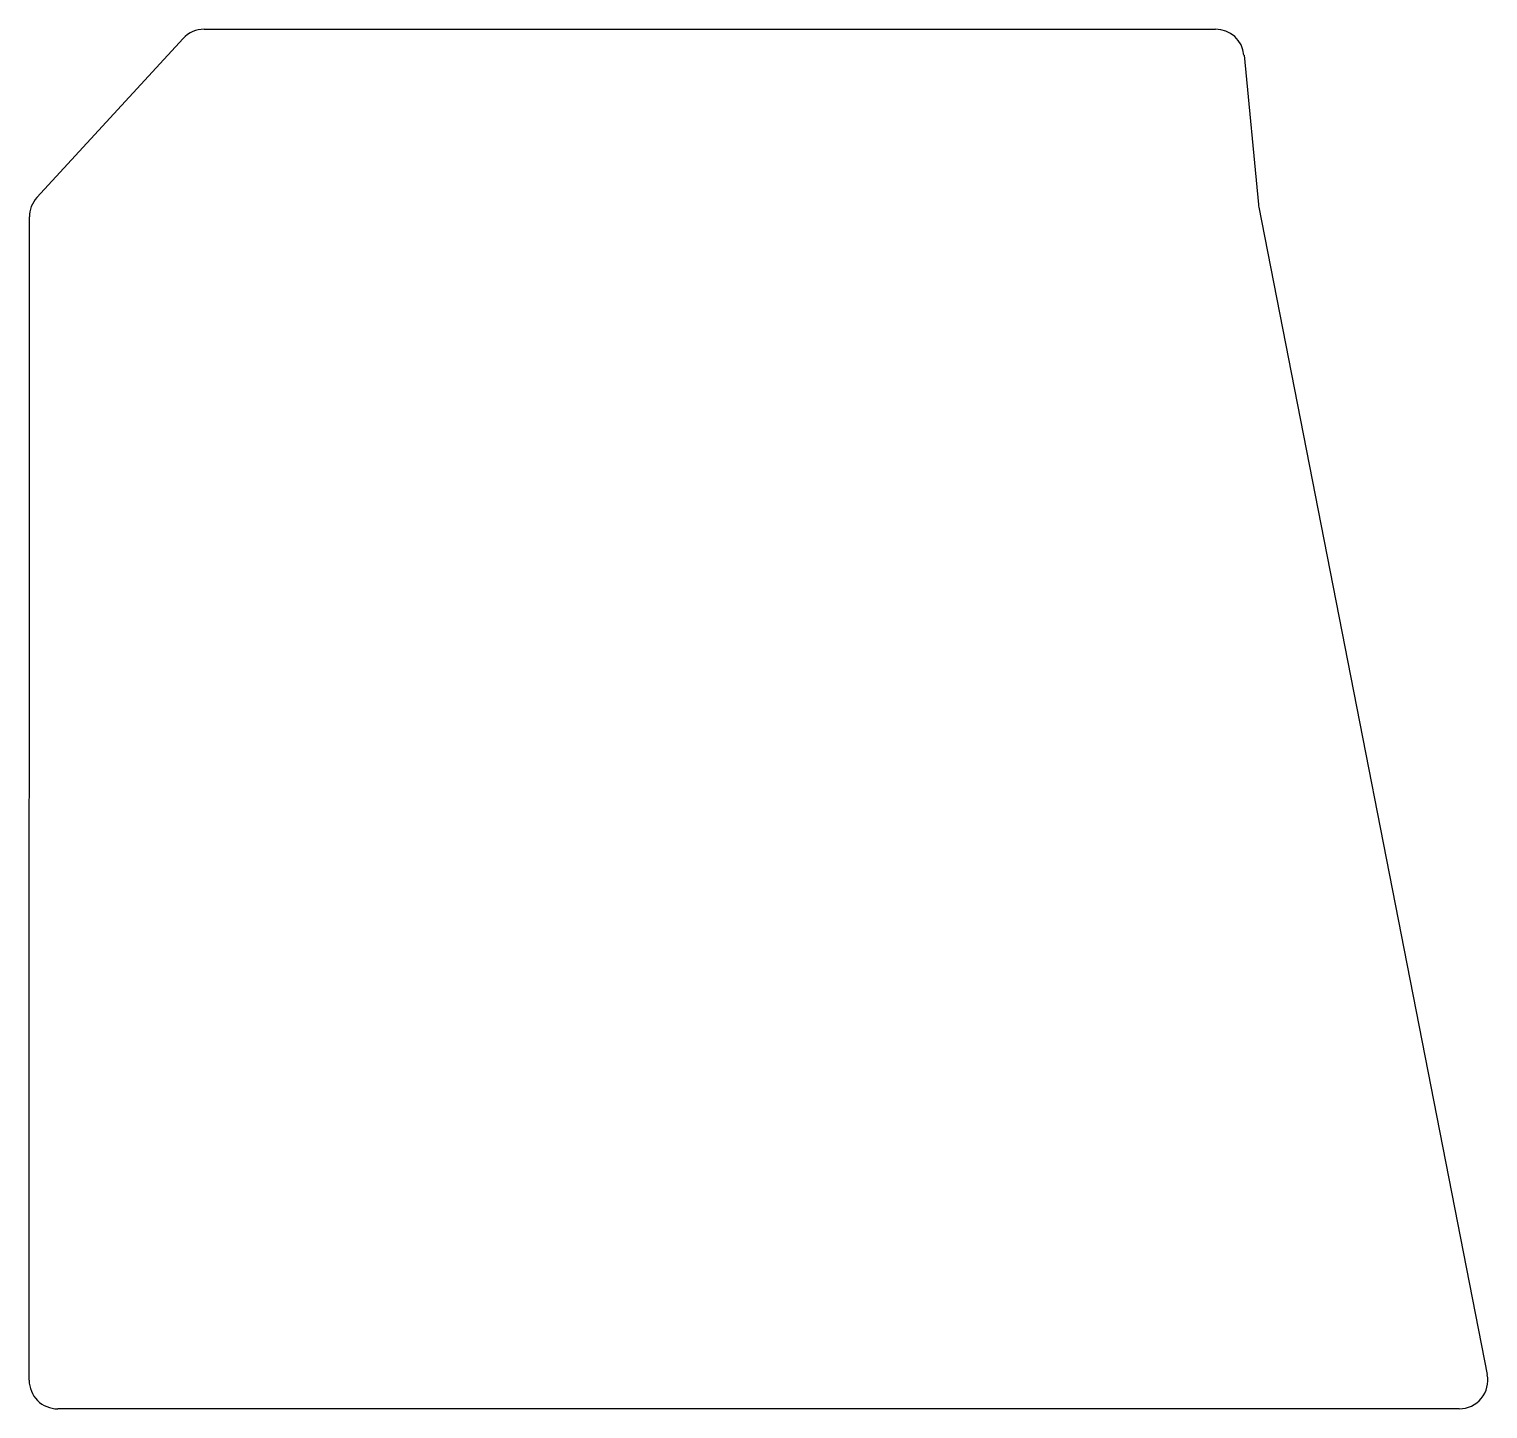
# Model space of a CAD drawing. Header units: millimetres. Extents: x 88 to 241, y -188 to -44.
import ezdxf

# ---------------------------------------------------------------- set-up
doc = ezdxf.new("R2010")
doc.units = ezdxf.units.MM

msp = doc.modelspace()

# ---------------------------------------------------------------- linework, layer by layer
for p, q in [((106.32, -43.69), (212.27, -43.69)), ((88.79, -61.33), (104.11, -44.66)), ((215.26, -46.4), (216.76, -62.04)), ((216.8, -62.33), (240.75, -184.62)), ((87.98, -185.2), (88, -63.36)), ((237.8, -188.2), (90.98, -188.2))]:
    msp.add_line(p, q)
for centre, start, end in [((106.32, -46.69), 90, 137.4195), ((212.27, -46.69), 5.4805, 90), ((91, -63.36), 137.4195, 179.9915), ((219.75, -61.76), 185.4805, 191.0775), ((237.8, -185.2), 270, 11.0775), ((90.98, -185.2), 179.9915, 270)]:
    msp.add_arc(centre, 3, start, end)

doc.saveas('drawing.dxf')
